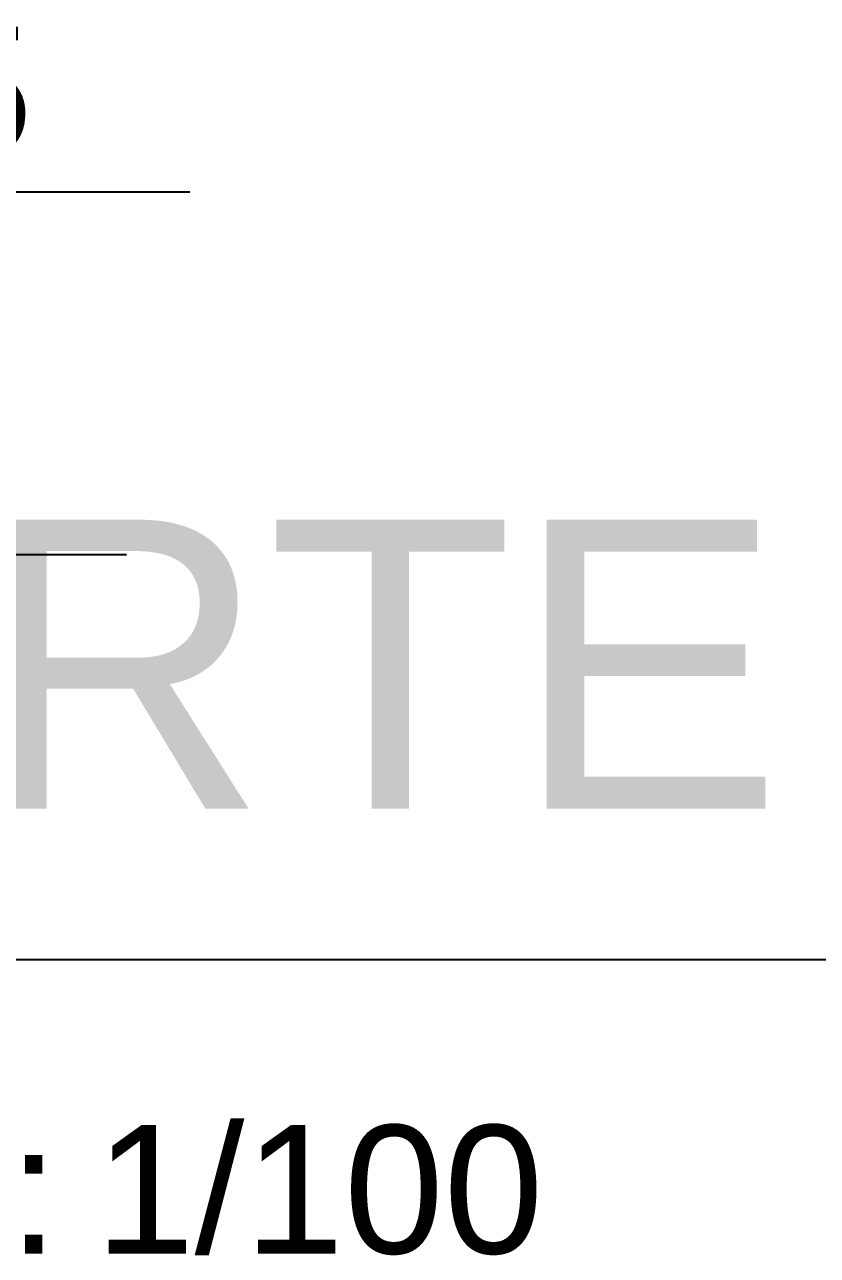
# Model space of a CAD drawing. Header units: metres. Extents: x 47723 to 48001, y 23322 to 23573.
# Drawn here: x 47842.68 to 47855.04, y 23445.01 to 23464.18 of the extents above; entities that cross this region are included whole.
import ezdxf
from ezdxf.enums import TextEntityAlignment as Align

# ---------------------------------------------------------------- set-up
doc = ezdxf.new("R2010")
doc.units = ezdxf.units.M
doc.header["$LTSCALE"] = 0.25
for name, color, linetype in [('0 @ 0.05', 7, 'Continuous'), ('0 @ 0.1', 7, 'Continuous'), ('0 @ 1', 7, 'Continuous'), ('SIMB_01', 1, 'Continuous'), ('SIMB_02', 2, 'Continuous'), ('SIMB_PREENCHIMENTO', 253, 'Continuous'), ('SIMB_TXT', 1, 'Continuous')]:
    doc.layers.add(name, color=color, linetype=linetype)
doc.styles.add('SIMB', font='arial.ttf')

# ---------------------------------------------------------------- blocks, each defined once
blk = doc.blocks.new('*U49')
at = {"layer": 'SIMB_02'}
blk.add_line((6, 0), (41.33, 0), dxfattribs=at)
at = {"layer": 'SIMB_TXT', "style": 'SIMB'}
blk.add_text('ESCALA:', height=2, dxfattribs=at).set_placement((8.936, -4.582))
blk.add_attdef('TITULO_DO_DESENHO', text='', height=4.5, dxfattribs=at).set_placement((10.022, 1), align=Align.BOTTOM_LEFT)
blk.add_attdef('NUM', text='', height=4.5, dxfattribs=at).set_placement((0, 0), align=Align.MIDDLE_CENTER)
blk.add_attdef('ESCALA', (21.304, -4.582), '', height=2, dxfattribs=at)
blk = doc.blocks.new('*U664')
at = {"layer": '0 @ 1'}
ref = blk.add_blockref('*U49', (47822.472, 23449.619), dxfattribs=at)
ref.add_attrib('TITULO_DO_DESENHO', 'CORTE BB', dxfattribs={"layer": 'SIMB_TXT', "height": 4.5, "style": 'SIMB'}).set_placement((47832.494, 23450.619), align=Align.BOTTOM_LEFT)
ref.add_attrib('ESCALA', '1/100', (47843.776, 23445.037), dxfattribs={"layer": 'SIMB_TXT', "height": 2, "style": 'SIMB'})
blk = doc.blocks.new('*U315')
at = {"layer": 'SIMB_PREENCHIMENTO', "transparency": 33554587}
h = blk.add_hatch(color=256, dxfattribs=at)
h.dxf.hatch_style = 1
h.paths.add_polyline_path([(1.562, 1.562), (0, 1.562), (0, 0)])
at = {"layer": 'SIMB_01'}
for p, q in [((0, 5.277), (0, 0)), ((-1.25, 4.027), (10.181, 4.027))]:
    blk.add_line(p, q, dxfattribs=at)
blk.add_lwpolyline([(-1.562, 1.562), (0, 0), (1.562, 1.562), (-1.562, 1.562)], dxfattribs=at)
at = {"layer": 'SIMB_TXT', "style": 'SIMB'}
blk.add_attdef('00,00', (2.299, 4.603), '', height=2, dxfattribs=at)
blk = doc.blocks.new('*U684')
at = {"layer": '0 @ 0.05', "xscale": 0.05, "yscale": 0.05, "zscale": 0.05}
blk.add_blockref('*U315', (47834.089, 23451.9), dxfattribs=at).add_auto_attribs({'00,00': '0,10'})
at = {"layer": '0 @ 0.1', "xscale": 0.1, "yscale": 0.1, "zscale": 0.1}
blk.add_blockref('*U315', (47834.089, 23451.9), dxfattribs=at).add_auto_attribs({'00,00': '0,10'})
at = {"layer": '0 @ 1'}
blk.add_blockref('*U315', (47834.089, 23451.9), dxfattribs=at).add_auto_attribs({'00,00': '0,10'})
blk = doc.blocks.new('*U316')
at = {"layer": 'SIMB_PREENCHIMENTO', "transparency": 33554587}
h = blk.add_hatch(color=256, dxfattribs=at)
h.dxf.hatch_style = 1
h.paths.add_polyline_path([(1.562, 1.562), (0, 1.562), (0, 0)])
at = {"layer": 'SIMB_01'}
for p, q in [((0, 7.777), (0, 0)), ((-1.25, 6.527), (10.181, 6.527))]:
    blk.add_line(p, q, dxfattribs=at)
blk.add_lwpolyline([(-1.562, 1.562), (0, 0), (1.562, 1.562), (-1.562, 1.562)], dxfattribs=at)
at = {"layer": 'SIMB_TXT', "style": 'SIMB'}
blk.add_attdef('00,00', (2.299, 7.103), '', height=2, dxfattribs=at)
blk = doc.blocks.new('*U685')
at = {"layer": '0 @ 0.05', "xscale": 0.05, "yscale": 0.05, "zscale": 0.05}
blk.add_blockref('*U316', (47835.072, 23455.05), dxfattribs=at).add_auto_attribs({'00,00': '3,25'})
at = {"layer": '0 @ 0.1', "xscale": 0.1, "yscale": 0.1, "zscale": 0.1}
blk.add_blockref('*U316', (47835.072, 23455.05), dxfattribs=at).add_auto_attribs({'00,00': '3,25'})
at = {"layer": '0 @ 1'}
blk.add_blockref('*U316', (47835.072, 23455.05), dxfattribs=at).add_auto_attribs({'00,00': '3,25'})

msp = doc.modelspace()

# ---------------------------------------------------------------- block references
for name in ['*U685', '*U684', '*U664']:
    msp.add_blockref(name, (0, 0))

doc.saveas('drawing.dxf')
